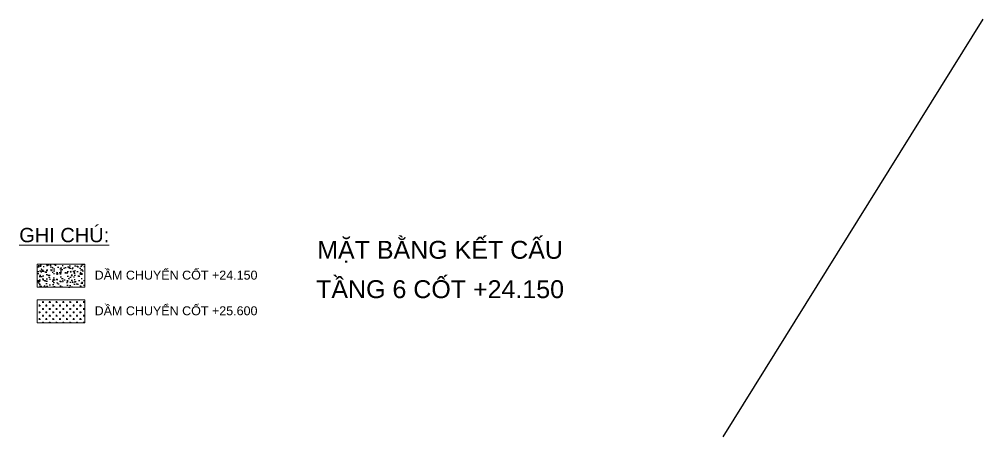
# Model space of a CAD drawing. Header units: millimetres. Extents: x 5400 to 3023951, y -127214 to 225084.
# Drawn here: x 1648070 to 1701922, y 2000 to 25335 of the extents above; entities that cross this region are included whole.
import ezdxf
from ezdxf.enums import TextEntityAlignment as Align

# ---------------------------------------------------------------- set-up
doc = ezdxf.new("R2010")
doc.units = ezdxf.units.MM
doc.header["$LTSCALE"] = 100
doc.layers.add('ccu11-Hatch', color=250, linetype='Continuous')
doc.layers.add('ccu12-Text', color=31, linetype='Continuous')
doc.layers.add('ccu12-Tencaukien', color=9, linetype='Continuous', lineweight=15)
doc.styles.add('Arial', font='arial.ttf', dxfattribs={"width": 0.7})

msp = doc.modelspace()

# ---------------------------------------------------------------- hatches: boundary and pattern name
at = {"layer": 'ccu11-Hatch', "ltscale": 0.5}
h = msp.add_hatch(dxfattribs=at)
h.set_pattern_fill('AR-CONC', color=256, scale=3)
h.paths.add_polyline_path([(1649074.9, 11652.8), (1651734.9, 11652.8), (1651734.9, 10362.8), (1649074.9, 10362.8)])
h = msp.add_hatch(dxfattribs=at)
h.set_pattern_fill('CROSS', color=256, scale=30)
h.paths.add_polyline_path([(1649074.9, 9660.8), (1651734.9, 9660.8), (1651734.9, 8370.8), (1649074.9, 8370.8)])

# ---------------------------------------------------------------- linework, layer by layer
at = {"layer": 'ccu12-Tencaukien', "color": 0, "ltscale": 20, "elevation": 0}
for points in [[(1649074.9, 11652.8), (1651734.9, 11652.8), (1651734.9, 10362.8), (1649074.9, 10362.8)], [(1649074.9, 9660.8), (1651734.9, 9660.8), (1651734.9, 8370.8), (1649074.9, 8370.8)]]:
    msp.add_lwpolyline(points, close=True, dxfattribs=at)
at = {"layer": 'Defpoints', "color": 1, "ltscale": 0.5}
msp.add_line((1701921.9, 25335.1), (1687399.9, 1999.8), dxfattribs=at)

# ---------------------------------------------------------------- texts
at = {"layer": 'ccu12-Tencaukien', "color": 31, "style": 'Arial'}
msp.add_text('%%uGHI CHÚ:', height=800, dxfattribs=at).set_placement((1650584.2, 12872.8, 0), align=Align.CENTER)
msp.add_text('%%uGHI CHÚ:', height=800, dxfattribs=at).set_placement((1650584.2, 12872.8, 0), align=Align.CENTER)
for s, p in [('DẦM CHUYỂN CỐT +24.150', (1652283.4, 10782.8, 0)), ('DẦM CHUYỂN CỐT +25.600', (1652283.4, 8790.8, 0))]:
    msp.add_text(s, height=500, dxfattribs=at).set_placement(p)
at = {"layer": 'ccu12-Text', "color": 31, "style": 'Arial'}
for s, p in [('MẶT BẰNG KẾT CẤU', (1671590, 12448.1)), ('TẦNG 6 CỐT +24.150', (1671590, 10248.1))]:
    msp.add_text(s, height=1000, dxfattribs=at).set_placement(p, align=Align.MIDDLE_CENTER)

doc.saveas('drawing.dxf')
